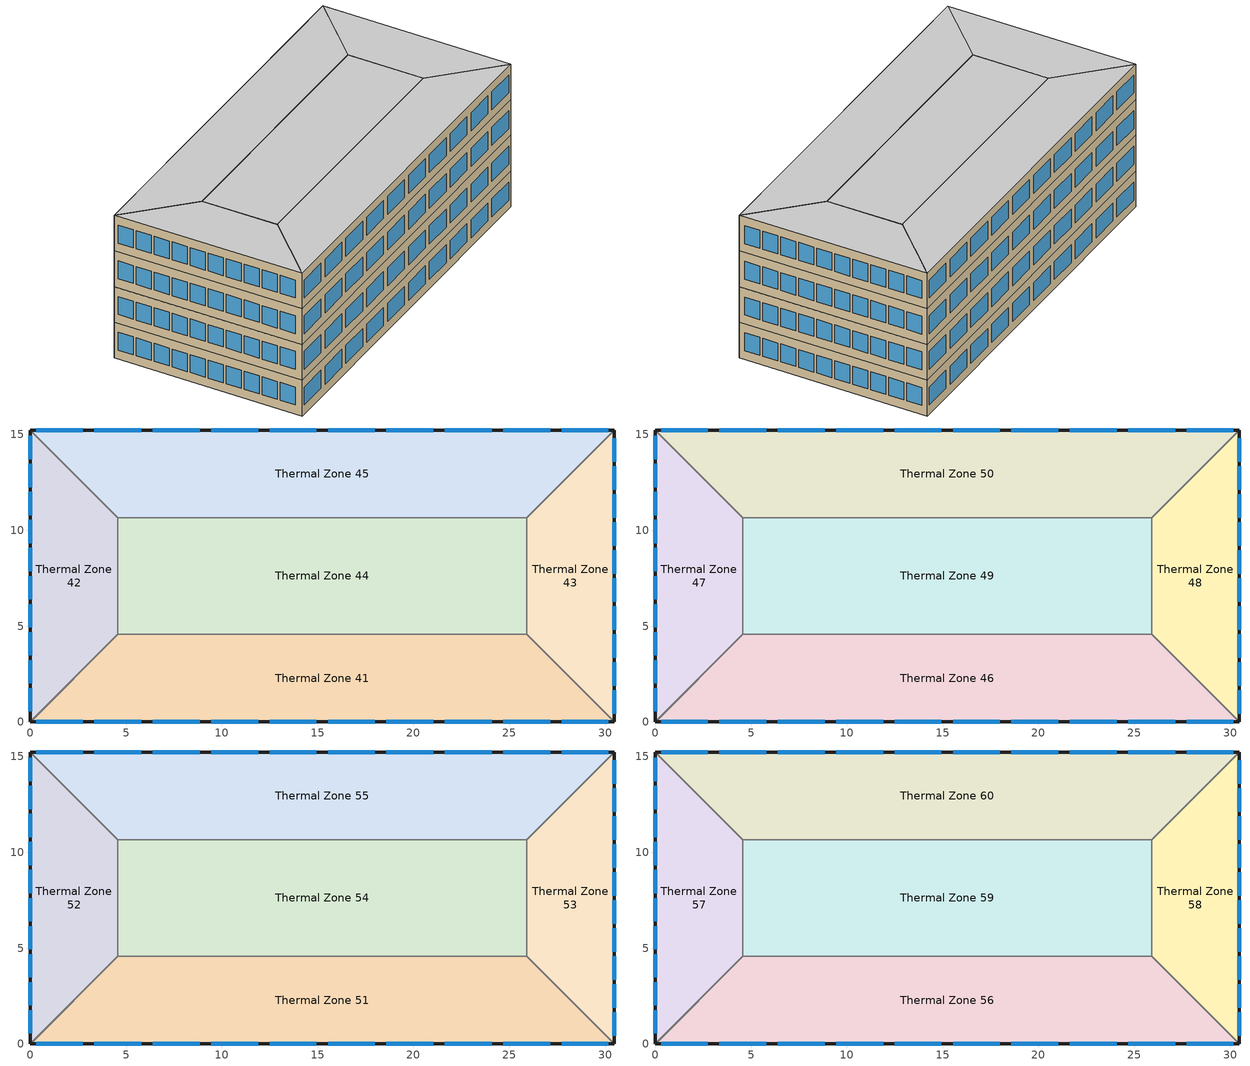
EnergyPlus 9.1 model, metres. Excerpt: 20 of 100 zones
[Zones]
Thermal Zone 41
 floor to Thermal Zone 36 (Interior Floor): 25.91,4.57 30.48,0 0,0 4.57,4.57 z24.38
 wall outside (ASHRAE 90.1-2010 ExtWall Mass ClimateZone 5): 0,0 30.48,0 z24.38:27.43
 wall to Thermal Zone 42 (Interior Wall): 4.57,4.57 0,0 z24.38:27.43
 wall to Thermal Zone 44 (Interior Wall): 25.91,4.57 4.57,4.57 z24.38:27.43
 wall to Thermal Zone 43 (Interior Wall): 30.48,0 25.91,4.57 z24.38:27.43
 window (ASHRAE 90.1-2010 ExtWindow Metal ClimateZone 4-6): 21.64,0 24.08,0 / 6.4,0 8.84,0 / 12.5,0 14.94,0 / 18.59,0 21.03,0 / 9.45,0 11.89,0 / 24.69,0 27.13,0 / 15.54,0 17.98,0 / 3.35,0 5.79,0 / 27.74,0 30.18,0 / 0.3,0 2.74,0 z25.15:26.67
Thermal Zone 42
 floor to Thermal Zone 37 (Interior Floor): 0,15.24 4.57,10.67 4.57,4.57 0,0 z24.38
 wall outside (ASHRAE 90.1-2010 ExtWall Mass ClimateZone 5): 0,15.24 0,0 z24.38:27.43
 wall to Thermal Zone 44 (Interior Wall): 4.57,4.57 4.57,10.67 z24.38:27.43
 wall to Thermal Zone 45 (Interior Wall): 4.57,10.67 0,15.24 z24.38:27.43
 window (ASHRAE 90.1-2010 ExtWindow Metal ClimateZone 4-6): 0,10.55 0,9.33 / 0,1.77 0,0.55 / 0,9.08 0,7.86 / 0,7.62 0,6.4 / 0,4.69 0,3.47 / 0,13.47 0,12.25 / 0,14.94 0,13.72 / 0,6.16 0,4.94 / 0,12.01 0,10.79 / 0,3.23 0,2.01 z25.15:26.67
Thermal Zone 43
 floor to Thermal Zone 38 (Interior Floor): 30.48,15.24 30.48,0 25.91,4.57 25.91,10.67 z24.38
 wall outside (ASHRAE 90.1-2010 ExtWall Mass ClimateZone 5): 30.48,0 30.48,15.24 z24.38:27.43
 wall to Thermal Zone 44 (Interior Wall): 25.91,10.67 25.91,4.57 z24.38:27.43
 wall to Thermal Zone 45 (Interior Wall): 30.48,15.24 25.91,10.67 z24.38:27.43
 window (ASHRAE 90.1-2010 ExtWindow Metal ClimateZone 4-6): 30.48,13.59 30.48,14.81 / 30.48,0.43 30.48,1.65 / 30.48,4.82 30.48,6.04 / 30.48,12.13 30.48,13.35 / 30.48,10.67 30.48,11.89 / 30.48,6.28 30.48,7.5 / 30.48,9.2 30.48,10.42 / 30.48,1.89 30.48,3.11 / 30.48,7.74 30.48,8.96 / 30.48,3.35 30.48,4.57 z25.15:26.67
Thermal Zone 44
 floor to Thermal Zone 39 (Interior Floor): 25.91,10.67 25.91,4.57 4.57,4.57 4.57,10.67 z24.38
 wall to Thermal Zone 45 (Interior Wall): 25.91,10.67 4.57,10.67 z24.38:27.43
Thermal Zone 45
 floor to Thermal Zone 40 (Interior Floor): 30.48,15.24 25.91,10.67 4.57,10.67 0,15.24 z24.38
 wall outside (ASHRAE 90.1-2010 ExtWall Mass ClimateZone 5): 30.48,15.24 0,15.24 z24.38:27.43
 window (ASHRAE 90.1-2010 ExtWindow Metal ClimateZone 4-6): 11.89,15.24 9.45,15.24 / 14.94,15.24 12.5,15.24 / 5.79,15.24 3.35,15.24 / 24.08,15.24 21.64,15.24 / 30.18,15.24 27.74,15.24 / 17.98,15.24 15.54,15.24 / 27.13,15.24 24.69,15.24 / 8.84,15.24 6.4,15.24 / 2.74,15.24 0.3,15.24 / 21.03,15.24 18.59,15.24 z25.15:26.67
Thermal Zone 46
 floor to Thermal Zone 41 (Interior Floor): 25.91,4.57 30.48,0 0,0 4.57,4.57 z27.43
 wall outside (ASHRAE 90.1-2010 ExtWall Mass ClimateZone 5): 0,0 30.48,0 z27.43:30.48
 wall to Thermal Zone 47 (Interior Wall): 4.57,4.57 0,0 z27.43:30.48
 wall to Thermal Zone 49 (Interior Wall): 25.91,4.57 4.57,4.57 z27.43:30.48
 wall to Thermal Zone 48 (Interior Wall): 30.48,0 25.91,4.57 z27.43:30.48
 window (ASHRAE 90.1-2010 ExtWindow Metal ClimateZone 4-6): 15.54,0 17.98,0 / 27.74,0 30.18,0 / 21.64,0 24.08,0 / 3.35,0 5.79,0 / 0.3,0 2.74,0 / 9.45,0 11.89,0 / 24.69,0 27.13,0 / 12.5,0 14.94,0 / 6.4,0 8.84,0 / 18.59,0 21.03,0 z28.19:29.72
Thermal Zone 47
 floor to Thermal Zone 42 (Interior Floor): 0,15.24 4.57,10.67 4.57,4.57 0,0 z27.43
 wall outside (ASHRAE 90.1-2010 ExtWall Mass ClimateZone 5): 0,15.24 0,0 z27.43:30.48
 wall to Thermal Zone 49 (Interior Wall): 4.57,4.57 4.57,10.67 z27.43:30.48
 wall to Thermal Zone 50 (Interior Wall): 4.57,10.67 0,15.24 z27.43:30.48
 window (ASHRAE 90.1-2010 ExtWindow Metal ClimateZone 4-6): 0,9.08 0,7.86 / 0,10.55 0,9.33 / 0,13.47 0,12.25 / 0,14.94 0,13.72 / 0,1.77 0,0.55 / 0,12.01 0,10.79 / 0,6.16 0,4.94 / 0,3.23 0,2.01 / 0,7.62 0,6.4 / 0,4.69 0,3.47 z28.19:29.72
Thermal Zone 48
 floor to Thermal Zone 43 (Interior Floor): 30.48,15.24 30.48,0 25.91,4.57 25.91,10.67 z27.43
 wall outside (ASHRAE 90.1-2010 ExtWall Mass ClimateZone 5): 30.48,0 30.48,15.24 z27.43:30.48
 wall to Thermal Zone 49 (Interior Wall): 25.91,10.67 25.91,4.57 z27.43:30.48
 wall to Thermal Zone 50 (Interior Wall): 30.48,15.24 25.91,10.67 z27.43:30.48
 window (ASHRAE 90.1-2010 ExtWindow Metal ClimateZone 4-6): 30.48,13.59 30.48,14.81 / 30.48,12.13 30.48,13.35 / 30.48,3.35 30.48,4.57 / 30.48,10.67 30.48,11.89 / 30.48,9.2 30.48,10.42 / 30.48,0.43 30.48,1.65 / 30.48,1.89 30.48,3.11 / 30.48,4.82 30.48,6.04 / 30.48,6.28 30.48,7.5 / 30.48,7.74 30.48,8.96 z28.19:29.72
Thermal Zone 49
 floor to Thermal Zone 44 (Interior Floor): 25.91,10.67 25.91,4.57 4.57,4.57 4.57,10.67 z27.43
 wall to Thermal Zone 50 (Interior Wall): 25.91,10.67 4.57,10.67 z27.43:30.48
Thermal Zone 50
 floor to Thermal Zone 45 (Interior Floor): 30.48,15.24 25.91,10.67 4.57,10.67 0,15.24 z27.43
 wall outside (ASHRAE 90.1-2010 ExtWall Mass ClimateZone 5): 30.48,15.24 0,15.24 z27.43:30.48
 window (ASHRAE 90.1-2010 ExtWindow Metal ClimateZone 4-6): 17.98,15.24 15.54,15.24 / 27.13,15.24 24.69,15.24 / 5.79,15.24 3.35,15.24 / 8.84,15.24 6.4,15.24 / 11.89,15.24 9.45,15.24 / 24.08,15.24 21.64,15.24 / 21.03,15.24 18.59,15.24 / 14.94,15.24 12.5,15.24 / 2.74,15.24 0.3,15.24 / 30.18,15.24 27.74,15.24 z28.19:29.72
Thermal Zone 51
 floor to Thermal Zone 46 (Interior Floor): 25.91,4.57 30.48,0 0,0 4.57,4.57 z30.48
 wall outside (ASHRAE 90.1-2010 ExtWall Mass ClimateZone 5): 0,0 30.48,0 z30.48:33.53
 wall to Thermal Zone 52 (Interior Wall): 4.57,4.57 0,0 z30.48:33.53
 wall to Thermal Zone 54 (Interior Wall): 25.91,4.57 4.57,4.57 z30.48:33.53
 wall to Thermal Zone 53 (Interior Wall): 30.48,0 25.91,4.57 z30.48:33.53
 window (ASHRAE 90.1-2010 ExtWindow Metal ClimateZone 4-6): 0.3,0 2.74,0 / 3.35,0 5.79,0 / 24.69,0 27.13,0 / 18.59,0 21.03,0 / 21.64,0 24.08,0 / 6.4,0 8.84,0 / 12.5,0 14.94,0 / 9.45,0 11.89,0 / 15.54,0 17.98,0 / 27.74,0 30.18,0 z31.24:32.77
Thermal Zone 52
 floor to Thermal Zone 47 (Interior Floor): 0,15.24 4.57,10.67 4.57,4.57 0,0 z30.48
 wall outside (ASHRAE 90.1-2010 ExtWall Mass ClimateZone 5): 0,15.24 0,0 z30.48:33.53
 wall to Thermal Zone 54 (Interior Wall): 4.57,4.57 4.57,10.67 z30.48:33.53
 wall to Thermal Zone 55 (Interior Wall): 4.57,10.67 0,15.24 z30.48:33.53
 window (ASHRAE 90.1-2010 ExtWindow Metal ClimateZone 4-6): 0,1.77 0,0.55 / 0,9.08 0,7.86 / 0,12.01 0,10.79 / 0,14.94 0,13.72 / 0,10.55 0,9.33 / 0,6.16 0,4.94 / 0,7.62 0,6.4 / 0,4.69 0,3.47 / 0,13.47 0,12.25 / 0,3.23 0,2.01 z31.24:32.77
Thermal Zone 53
 floor to Thermal Zone 48 (Interior Floor): 30.48,15.24 30.48,0 25.91,4.57 25.91,10.67 z30.48
 wall outside (ASHRAE 90.1-2010 ExtWall Mass ClimateZone 5): 30.48,0 30.48,15.24 z30.48:33.53
 wall to Thermal Zone 54 (Interior Wall): 25.91,10.67 25.91,4.57 z30.48:33.53
 wall to Thermal Zone 55 (Interior Wall): 30.48,15.24 25.91,10.67 z30.48:33.53
 window (ASHRAE 90.1-2010 ExtWindow Metal ClimateZone 4-6): 30.48,4.82 30.48,6.04 / 30.48,12.13 30.48,13.35 / 30.48,6.28 30.48,7.5 / 30.48,1.89 30.48,3.11 / 30.48,13.59 30.48,14.81 / 30.48,9.2 30.48,10.42 / 30.48,10.67 30.48,11.89 / 30.48,0.43 30.48,1.65 / 30.48,3.35 30.48,4.57 / 30.48,7.74 30.48,8.96 z31.24:32.77
Thermal Zone 54
 floor to Thermal Zone 49 (Interior Floor): 25.91,10.67 25.91,4.57 4.57,4.57 4.57,10.67 z30.48
 wall to Thermal Zone 55 (Interior Wall): 25.91,10.67 4.57,10.67 z30.48:33.53
Thermal Zone 55
 floor to Thermal Zone 50 (Interior Floor): 30.48,15.24 25.91,10.67 4.57,10.67 0,15.24 z30.48
 wall outside (ASHRAE 90.1-2010 ExtWall Mass ClimateZone 5): 30.48,15.24 0,15.24 z30.48:33.53
 window (ASHRAE 90.1-2010 ExtWindow Metal ClimateZone 4-6): 17.98,15.24 15.54,15.24 / 21.03,15.24 18.59,15.24 / 8.84,15.24 6.4,15.24 / 14.94,15.24 12.5,15.24 / 24.08,15.24 21.64,15.24 / 5.79,15.24 3.35,15.24 / 30.18,15.24 27.74,15.24 / 2.74,15.24 0.3,15.24 / 11.89,15.24 9.45,15.24 / 27.13,15.24 24.69,15.24 z31.24:32.77
Thermal Zone 56
 floor to Thermal Zone 51 (Interior Floor): 25.91,4.57 30.48,0 0,0 4.57,4.57 z33.53
 wall outside (ASHRAE 90.1-2010 ExtWall Mass ClimateZone 5): 0,0 30.48,0 z33.53:36.58
 wall to Thermal Zone 57 (Interior Wall): 4.57,4.57 0,0 z33.53:36.58
 wall to Thermal Zone 59 (Interior Wall): 25.91,4.57 4.57,4.57 z33.53:36.58
 wall to Thermal Zone 58 (Interior Wall): 30.48,0 25.91,4.57 z33.53:36.58
 window (ASHRAE 90.1-2010 ExtWindow Metal ClimateZone 4-6): 18.59,0 21.03,0 / 15.54,0 17.98,0 / 6.4,0 8.84,0 / 24.69,0 27.13,0 / 12.5,0 14.94,0 / 0.3,0 2.74,0 / 27.74,0 30.18,0 / 9.45,0 11.89,0 / 3.35,0 5.79,0 / 21.64,0 24.08,0 z34.29:35.81
 ceiling to Thermal Zone 61 (Interior Ceiling): 30.48,0 25.91,4.57 4.57,4.57 0,0 z36.58
Thermal Zone 57
 floor to Thermal Zone 52 (Interior Floor): 0,15.24 4.57,10.67 4.57,4.57 0,0 z33.53
 wall outside (ASHRAE 90.1-2010 ExtWall Mass ClimateZone 5): 0,15.24 0,0 z33.53:36.58
 wall to Thermal Zone 59 (Interior Wall): 4.57,4.57 4.57,10.67 z33.53:36.58
 wall to Thermal Zone 60 (Interior Wall): 4.57,10.67 0,15.24 z33.53:36.58
 window (ASHRAE 90.1-2010 ExtWindow Metal ClimateZone 4-6): 0,12.01 0,10.79 / 0,9.08 0,7.86 / 0,4.69 0,3.47 / 0,14.94 0,13.72 / 0,13.47 0,12.25 / 0,3.23 0,2.01 / 0,1.77 0,0.55 / 0,6.16 0,4.94 / 0,10.55 0,9.33 / 0,7.62 0,6.4 z34.29:35.81
 ceiling to Thermal Zone 62 (Interior Ceiling): 0,0 4.57,4.57 4.57,10.67 0,15.24 z36.58
Thermal Zone 58
 floor to Thermal Zone 53 (Interior Floor): 30.48,15.24 30.48,0 25.91,4.57 25.91,10.67 z33.53
 wall outside (ASHRAE 90.1-2010 ExtWall Mass ClimateZone 5): 30.48,0 30.48,15.24 z33.53:36.58
 wall to Thermal Zone 59 (Interior Wall): 25.91,10.67 25.91,4.57 z33.53:36.58
 wall to Thermal Zone 60 (Interior Wall): 30.48,15.24 25.91,10.67 z33.53:36.58
 window (ASHRAE 90.1-2010 ExtWindow Metal ClimateZone 4-6): 30.48,3.35 30.48,4.57 / 30.48,6.28 30.48,7.5 / 30.48,7.74 30.48,8.96 / 30.48,1.89 30.48,3.11 / 30.48,4.82 30.48,6.04 / 30.48,10.67 30.48,11.89 / 30.48,9.2 30.48,10.42 / 30.48,12.13 30.48,13.35 / 30.48,0.43 30.48,1.65 / 30.48,13.59 30.48,14.81 z34.29:35.81
 ceiling to Thermal Zone 63 (Interior Ceiling): 30.48,0 30.48,15.24 25.91,10.67 25.91,4.57 z36.58
Thermal Zone 59
 floor to Thermal Zone 54 (Interior Floor): 25.91,10.67 25.91,4.57 4.57,4.57 4.57,10.67 z33.53
 wall to Thermal Zone 60 (Interior Wall): 25.91,10.67 4.57,10.67 z33.53:36.58
 ceiling to Thermal Zone 64 (Interior Ceiling): 25.91,4.57 25.91,10.67 4.57,10.67 4.57,4.57 z36.58
Thermal Zone 60
 floor to Thermal Zone 55 (Interior Floor): 30.48,15.24 25.91,10.67 4.57,10.67 0,15.24 z33.53
 wall outside (ASHRAE 90.1-2010 ExtWall Mass ClimateZone 5): 30.48,15.24 0,15.24 z33.53:36.58
 window (ASHRAE 90.1-2010 ExtWindow Metal ClimateZone 4-6): 2.74,15.24 0.3,15.24 / 17.98,15.24 15.54,15.24 / 27.13,15.24 24.69,15.24 / 21.03,15.24 18.59,15.24 / 8.84,15.24 6.4,15.24 / 11.89,15.24 9.45,15.24 / 5.79,15.24 3.35,15.24 / 14.94,15.24 12.5,15.24 / 24.08,15.24 21.64,15.24 / 30.18,15.24 27.74,15.24 z34.29:35.81
 ceiling to Thermal Zone 65 (Interior Ceiling): 25.91,10.67 30.48,15.24 0,15.24 4.57,10.67 z36.58
[Building]
Building 1: Solar Distribution=FullExteriorWithReflections
[Site:Location]
Chicago Ohare Intl Ap: Latitude {deg}=41.98; Longitude {deg}=-87.92; Time Zone {hr}=-6; Elevation {m}=201
[Material] Thermal Absorptance=0.9
Name | Roughness | Thickness {m} | Conductivity {W/m-K} | Density {kg/m3} | Specific Heat {J/kg-K} | Solar Absorptance | Visible Absorptance
1/2IN Gypsum | Smooth | 0.0127 | 0.16 | 784.9 | 830 | 0.4 | 0.4
1IN Stucco | Smooth | 0.0253 | 0.6918 | 1858 | 837 | 0.92 | 0.92
8IN CONCRETE HW RefBldg | Rough | 0.2032 | 1.311 | 2240 | 836.8 | 0.7 | 0.7
F16 Acoustic tile | MediumSmooth | 0.0191 | 0.06 | 368 | 590 | 0.3 | 0.3
G01a 19mm gypsum board | MediumSmooth | 0.019 | 0.16 | 800 | 1090 | 0.4 | 0.4
M11 100mm lightweight concrete | MediumRough | 0.1016 | 0.53 | 1280 | 840 | 0.5 | 0.5
Mass Wall Insulation R-8.72 IP | MediumRough | 0.075271 | 0.049 | 265 | 836.8 | 0.7 | 0.7
[Material:AirGap]
Name | Thermal Resistance {m2-K/W}
F04 Wall air space resistance | 0.15
F05 Ceiling air space resistance | 0.18
[WindowMaterial:SimpleGlazingSystem]
Fixed Window 3.12/0.40/0.31: U-Factor {W/m2-K}=3.12304; Solar Heat Gain Coefficient=0.4; Visible Transmittance=0.31
[Construction]
ASHRAE 90.1-2010 ExtWall Mass ClimateZone 5: 1IN Stucco, 8IN CONCRETE HW RefBldg, Mass Wall Insulation R-8.72 IP, 1/2IN Gypsum
ASHRAE 90.1-2010 ExtWindow Metal ClimateZone 4-6: Fixed Window 3.12/0.40/0.31
Interior Ceiling: M11 100mm lightweight concrete, F05 Ceiling air space resistance, F16 Acoustic tile
Interior Floor: F16 Acoustic tile, F05 Ceiling air space resistance, M11 100mm lightweight concrete
Interior Wall: G01a 19mm gypsum board, F04 Wall air space resistance, G01a 19mm gypsum board
[Zone]
Thermal Zone 41; Thermal Zone 42; Thermal Zone 43; Thermal Zone 44; Thermal Zone 45; Thermal Zone 46; Thermal Zone 47; Thermal Zone 48; Thermal Zone 49; Thermal Zone 50; Thermal Zone 51; Thermal Zone 52; Thermal Zone 53; Thermal Zone 54; Thermal Zone 55; Thermal Zone 56; Thermal Zone 57; Thermal Zone 58; Thermal Zone 59; Thermal Zone 60
